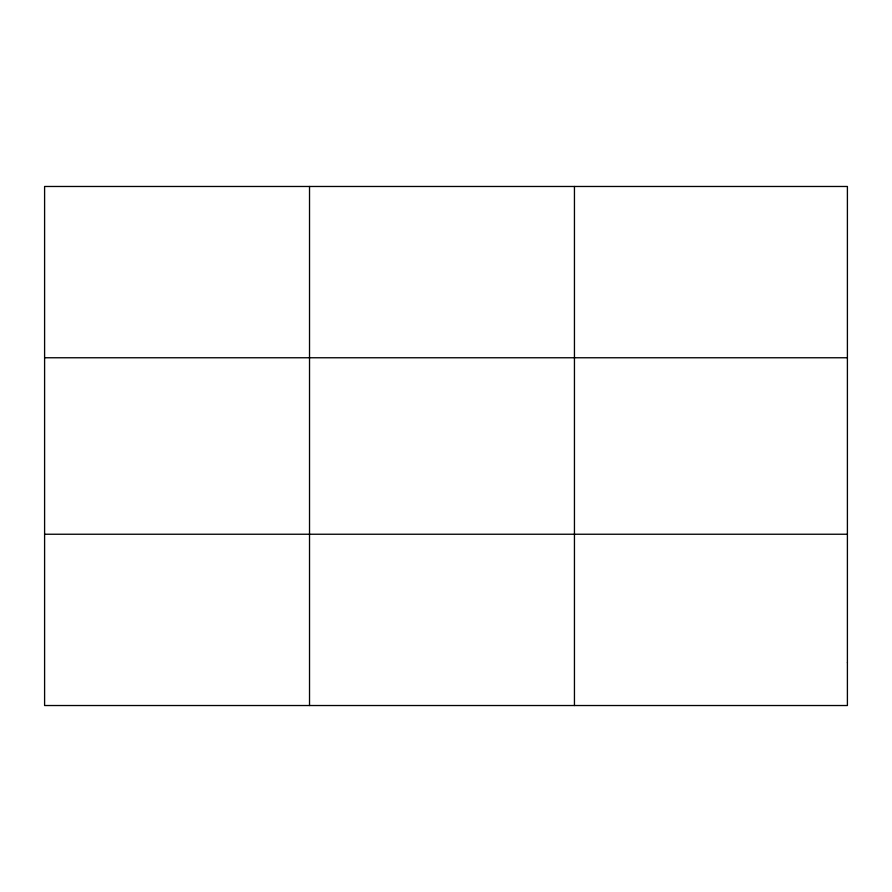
<?xml version="1.0" encoding="UTF-8"?>
<svg xmlns="http://www.w3.org/2000/svg" width="892" height="892" viewBox="0 0 892 892"><rect width="100%" height="100%" fill="white"/><g stroke="black" fill="none" stroke-linecap="round" stroke-linejoin="round"><path stroke-width="1.34" d="M309.524 705.527L309.524 186.473M574.448 705.527L574.448 186.473M44.6 357.759L847.4 357.759M44.6 534.241L847.4 534.241M847.4 662.711L847.4 705.527L44.6 705.527L44.6 186.473L847.4 186.473L847.4 662.711"/></g></svg>
